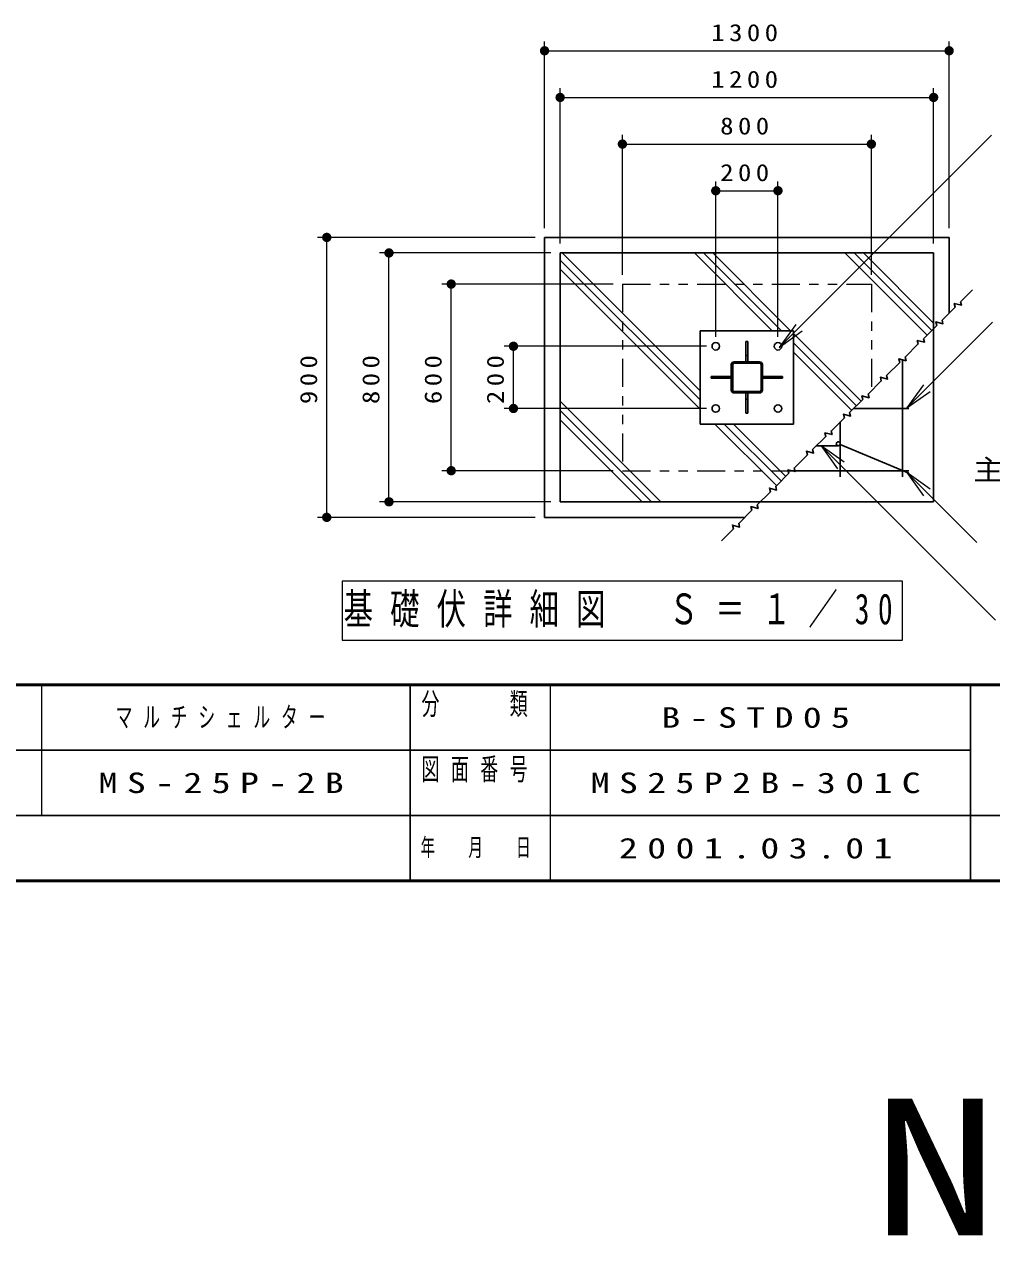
# Model space of a CAD drawing. Units: millimetres on the paper, scale 1:30. Extents: x -365 to 12, y -38 to 257.
# Drawn here: x -171.3 to -67.7, y -38.2 to 91.8 of the extents above; entities that cross this region are included whole.
import ezdxf

# ---------------------------------------------------------------- set-up
doc = ezdxf.new("R2010")
doc.units = ezdxf.units.MM
doc.linetypes.add('USER3', pattern=[8, 3, -1, 1, -1, 1, -1])
doc.layers.add('LY_1', color=7, linetype='Continuous', lineweight=25)
doc.layers.add('LY_2', color=7, linetype='Continuous', lineweight=13)
doc.styles.add('ＭＳ ゴシック', font='')
doc.styles.get('ＭＳ ゴシック').set_extended_font_data('MS Gothic')

# ---------------------------------------------------------------- blocks, each defined once
blk = doc.blocks.new('open_arrow')
at = {"color": 0, "linetype": 'Continuous', "lineweight": -2}
blk.add_lwpolyline([(7.5, 1.25), (0, 0), (7.5, -1.25)], dxfattribs=at)
blk = doc.blocks.new('filled_dot')
at = {"color": 0, "linetype": 'Continuous', "lineweight": -2, "const_width": 1.25}
blk.add_lwpolyline([(-0.625, 0, 1), (0.625, 0, 1)], format="xyb", close=True, dxfattribs=at)

msp = doc.modelspace()

# ---------------------------------------------------------------- linework, layer by layer
at = {"layer": 'LY_1', "lineweight": 13}
for p, q in [((-115.614, 69.963), (-115.614, 89.963)), ((-72.28, 69.963), (-72.28, 89.963)), ((-115.614, 88.963), (-72.28, 88.963)), ((-113.947, 68.297), (-113.947, 84.963)), ((-73.947, 68.297), (-73.947, 84.963)), ((-113.947, 83.963), (-73.947, 83.963)), ((-107.28, 64.963), (-107.28, 79.963)), ((-90.487, 57.17), (-67.737, 79.92)), ((-80.614, 64.963), (-80.614, 79.963)), ((-107.28, 78.963), (-80.614, 78.963)), ((-97.28, 58.297), (-97.28, 74.963)), ((-90.614, 58.297), (-90.614, 74.963)), ((-97.28, 73.963), (-90.614, 73.963)), ((-116.614, 68.963), (-139.947, 68.963)), ((-138.947, 38.963), (-138.947, 68.963)), ((-114.947, 67.297), (-133.28, 67.297)), ((-132.28, 40.63), (-132.28, 67.297)), ((-113.947, 66.54), (-98.947, 51.54)), ((-113.714, 67.297), (-98.947, 52.53)), ((-99.572, 67.297), (-91.239, 58.963)), ((-98.582, 67.297), (-90.249, 58.963)), ((-97.592, 67.297), (-89.259, 58.963)), ((-83.45, 67.297), (-74.644, 58.491)), ((-82.46, 67.297), (-74.149, 58.986)), ((-81.47, 67.297), (-73.947, 59.774)), ((-113.947, 65.55), (-98.947, 50.55)), ((-108.28, 63.963), (-126.614, 63.963)), ((-125.614, 43.963), (-125.614, 63.963)), ((-76.803, 50.7), (-67.629, 59.874)), ((-88.947, 58.652), (-81.715, 51.42)), ((-98.28, 57.297), (-119.947, 57.297)), ((-118.947, 50.63), (-118.947, 57.297)), ((-88.947, 57.662), (-82.21, 50.925)), ((-88.947, 56.672), (-82.705, 50.43)), ((-113.947, 51.408), (-103.169, 40.63)), ((-98.28, 50.63), (-119.947, 50.63)), ((-113.947, 50.418), (-104.159, 40.63)), ((-113.947, 49.428), (-105.149, 40.63)), ((-97.361, 48.963), (-90.766, 42.369)), ((-96.371, 48.963), (-90.271, 42.864)), ((-95.381, 48.963), (-89.776, 43.359)), ((-86.001, 46.63), (-67.317, 27.946)), ((-108.28, 43.963), (-126.614, 43.963)), ((-76.8, 43.762), (-69.317, 36.28)), ((-114.947, 40.63), (-133.28, 40.63)), ((-116.614, 38.963), (-139.947, 38.963)), ((-77.28, 32.113), (-137.28, 32.113)), ((-137.28, 32.113), (-137.28, 25.813)), ((-77.28, 25.813), (-77.28, 32.113)), ((-137.28, 25.813), (-77.28, 25.813))]:
    msp.add_line(p, q, dxfattribs=at)
at = {"layer": 'LY_1'}
for p, q in [((-115.614, 68.963), (-72.28, 68.963)), ((-115.614, 68.963), (-115.614, 38.963)), ((-72.28, 68.963), (-72.28, 60.854)), ((-113.947, 67.297), (-73.947, 67.297)), ((-113.947, 67.297), (-113.947, 40.63)), ((-73.947, 67.297), (-73.947, 40.63)), ((-98.947, 58.963), (-88.947, 58.963)), ((-98.947, 58.963), (-98.947, 48.963)), ((-88.947, 58.963), (-88.947, 48.963)), ((-93.847, 57.797), (-94.047, 57.797)), ((-94.047, 57.797), (-94.047, 55.63)), ((-93.847, 57.797), (-93.847, 55.63)), ((-93.847, 56.297), (-94.047, 56.297)), ((-95.614, 55.33), (-95.614, 52.597)), ((-95.464, 55.33), (-95.464, 52.597)), ((-95.314, 55.63), (-92.58, 55.63)), ((-95.314, 55.48), (-92.58, 55.48)), ((-92.43, 55.33), (-92.43, 52.597)), ((-92.28, 55.33), (-92.28, 52.597)), ((-77.28, 55.854), (-77.28, 43.297)), ((-97.78, 54.063), (-97.78, 53.863)), ((-97.78, 54.063), (-95.614, 54.063)), ((-97.78, 53.863), (-95.614, 53.863)), ((-96.28, 54.063), (-96.28, 53.863)), ((-90.114, 54.063), (-92.28, 54.063)), ((-90.114, 53.863), (-92.28, 53.863)), ((-91.614, 53.863), (-91.614, 54.063)), ((-90.114, 53.863), (-90.114, 54.063)), ((-95.314, 52.447), (-92.58, 52.447)), ((-95.314, 52.297), (-92.58, 52.297)), ((-94.047, 50.13), (-94.047, 52.297)), ((-93.847, 50.13), (-93.847, 52.297)), ((-94.047, 51.63), (-93.847, 51.63)), ((-94.047, 50.13), (-93.847, 50.13)), ((-82.504, 50.63), (-76.614, 50.63)), ((-98.947, 48.963), (-88.947, 48.963)), ((-83.947, 49.187), (-83.947, 43.297)), ((-83.947, 49.187), (-83.947, 46.847)), ((-86.504, 46.63), (-84.164, 46.63)), ((-83.947, 46.756), (-76.614, 43.684)), ((-89.171, 43.963), (-76.614, 43.963)), ((-113.947, 40.63), (-73.947, 40.63)), ((-115.614, 38.963), (-94.171, 38.963))]:
    msp.add_line(p, q, dxfattribs=at)
at = {"layer": 'LY_1', "linetype": 'USER3', "lineweight": 13}
for p, q in [((-107.28, 63.963), (-80.614, 63.963)), ((-107.28, 63.963), (-107.28, 43.963)), ((-80.614, 63.963), (-80.614, 52.521)), ((-107.28, 43.963), (-89.171, 43.963))]:
    msp.add_line(p, q, dxfattribs=at)
at = {"layer": 'LY_1'}
msp.add_lwpolyline([(-96.671, 36.463), (-95.388, 37.747), (-95.491, 38.133), (-94.719, 37.926), (-94.822, 38.312), (-93.408, 39.726), (-93.511, 40.113), (-92.739, 39.906), (-92.842, 40.292), (-91.428, 41.706), (-91.532, 42.093), (-90.759, 41.886), (-90.862, 42.272), (-89.448, 43.686), (-89.552, 44.073), (-88.779, 43.866), (-88.882, 44.252), (-87.468, 45.666), (-87.572, 46.053), (-86.799, 45.845), (-86.903, 46.232), (-85.488, 47.646), (-85.592, 48.032), (-84.819, 47.825), (-84.923, 48.212), (-83.508, 49.626), (-83.612, 50.012), (-82.839, 49.805), (-82.943, 50.192), (-81.529, 51.606), (-81.632, 51.992), (-80.859, 51.785), (-80.963, 52.172), (-79.549, 53.586), (-79.652, 53.972), (-78.879, 53.765), (-78.983, 54.151), (-77.569, 55.566), (-77.672, 55.952), (-76.9, 55.745), (-77.003, 56.131), (-75.589, 57.546), (-75.692, 57.932), (-74.92, 57.725), (-75.023, 58.111), (-73.609, 59.525), (-73.712, 59.912), (-72.94, 59.705), (-73.043, 60.091), (-71.629, 61.505), (-71.733, 61.892), (-70.96, 61.685), (-71.063, 62.071), (-69.78, 63.354)], dxfattribs=at)
for centre, radius in [((-97.28, 57.297), 0.4), ((-90.614, 57.297), 0.4), ((-97.28, 50.63), 0.4), ((-90.614, 50.63), 0.4), ((-84.164, 46.847), 0.217)]:
    msp.add_circle(centre, radius, dxfattribs=at)
for centre, radius, start, end in [((-95.314, 55.33), 0.3, 90, 180), ((-95.314, 55.33), 0.15, 90, 180), ((-92.58, 55.33), 0.3, 0, 90), ((-92.58, 55.33), 0.15, 0, 90), ((-95.314, 52.597), 0.3, 179.99999, 270), ((-95.314, 52.597), 0.15, 179.99999, 270), ((-92.58, 52.597), 0.3, 270, 0), ((-92.58, 52.597), 0.15, 270, 0)]:
    msp.add_arc(centre, radius, start, end, dxfattribs=at)
at = {"layer": 'LY_2', "lineweight": 50}
for p, q in [((-365, 21), (0, 21)), ((-365, 0), (0, 0))]:
    msp.add_line(p, q, dxfattribs=at)
at = {"layer": 'LY_2'}
for p, q in [((-169.5, 21), (-169.5, 7)), ((-115, 21), (-115, 0))]:
    msp.add_line(p, q, dxfattribs=at)
at = {"layer": 'LY_2', "color": 211, "lineweight": 25}
for p, q in [((-130, 21), (-130, 0)), ((-70, 21), (-70, 0)), ((-182.5, 14), (-70, 14)), ((-237.5, 7), (0, 7))]:
    msp.add_line(p, q, dxfattribs=at)

# ---------------------------------------------------------------- block references
at = {"layer": 'LY_1', "lineweight": 13, "xscale": 0.4, "yscale": 0.4}
for p in [(-115.614, 88.963), (-113.947, 83.963), (-107.28, 78.963), (-97.28, 73.963)]:
    msp.add_blockref('filled_dot', p, dxfattribs=at)
for name, p, rotation in [('filled_dot', (-72.28, 88.963), 180), ('filled_dot', (-73.947, 83.963), 180), ('filled_dot', (-80.614, 78.963), 180), ('filled_dot', (-90.614, 73.963), 180), ('filled_dot', (-138.947, 68.963), 270), ('filled_dot', (-132.28, 67.297), 270), ('filled_dot', (-125.614, 63.963), 270), ('open_arrow', (-90.487, 57.17), 45), ('filled_dot', (-118.947, 57.297), 270), ('open_arrow', (-76.803, 50.7), 45), ('filled_dot', (-118.947, 50.63), 90), ('open_arrow', (-86.001, 46.63), 315), ('filled_dot', (-125.614, 43.963), 90), ('open_arrow', (-76.8, 43.762), 315), ('filled_dot', (-132.28, 40.63), 90), ('filled_dot', (-138.947, 38.963), 90)]:
    msp.add_blockref(name, p, dxfattribs=dict(at, rotation=rotation))

# ---------------------------------------------------------------- texts
at = {"layer": 'LY_1', "style": 'ＭＳ ゴシック'}
for s, insert, char_height, attachment_point in [('\\T1.33;\\W1.15;1300', (-93.947, 89.963), 1.833, 8), ('\\T1.33;\\W1.15;1200', (-93.947, 84.963), 1.833, 8), ('\\T1.33;\\W1.15;800', (-93.947, 79.963), 1.833, 8), ('\\T1.33;\\W1.15;200', (-93.947, 74.963), 1.833, 8), ('\\T1.5;\\W1.1;主筋:10-D13\\~@220(タテ)', (-69.714, 43.78), 2.199, 4), ('\\T1.58;\\W0.7;基礎伏詳細図\u3000Ｓ＝１／30', (-107.28, 28.963), 3.299, 5), ('\\T1.64;\\W0.6;マルチシェルター', (-149.75, 17.5), 2.199, 5), ('\\T1.5;\\W1.35;B-STD05', (-92.5, 17.5), 2.199, 5), ('\\T1.5;\\W1.35;MS-25P-2B', (-149.75, 10.5), 2.199, 5), ('\\T1.5;\\W1.35;2001.03.01', (-92.5, 3.5), 2.199, 5), ('\\T1.5;\\W1.35;NCA3G', (-30, -23.333), 14.66, 2)]:
    msp.add_mtext(s, dxfattribs=dict(at, insert=insert, char_height=char_height, attachment_point=attachment_point))
at = {"layer": 'LY_1', "char_height": 1.833, "attachment_point": 8, "rotation": 90, "style": 'ＭＳ ゴシック'}
for s, insert in [('\\T1.33;\\W1.15;900', (-139.947, 53.963)), ('\\T1.33;\\W1.15;800', (-133.28, 53.963)), ('\\T1.33;\\W1.15;600', (-126.614, 53.963)), ('\\T1.33;\\W1.15;200', (-119.947, 53.963))]:
    msp.add_mtext(s, dxfattribs=dict(at, insert=insert))
at = {"layer": 'LY_1', "color": 1, "insert": (-92.5, 10.5), "char_height": 2.199, "attachment_point": 5, "style": 'ＭＳ ゴシック'}
msp.add_mtext('\\T1.5;\\W1.35;MS25P2B-301C', dxfattribs=at)
at = {"layer": 'LY_2', "color": 4, "style": 'ＭＳ ゴシック'}
for s, insert, char_height, attachment_point in [('\\T1.64;\\W0.6;分\u3000\u3000類', (-122.5, 20.167), 2.346, 2), ('\\T1.64;\\W0.6;図面番号', (-122.5, 13.167), 2.346, 2), ('\\T1.64;\\W0.6;年\u3000月\u3000日', (-122.5, 3.5), 1.906, 5)]:
    msp.add_mtext(s, dxfattribs=dict(at, insert=insert, char_height=char_height, attachment_point=attachment_point))

doc.saveas('drawing.dxf')
